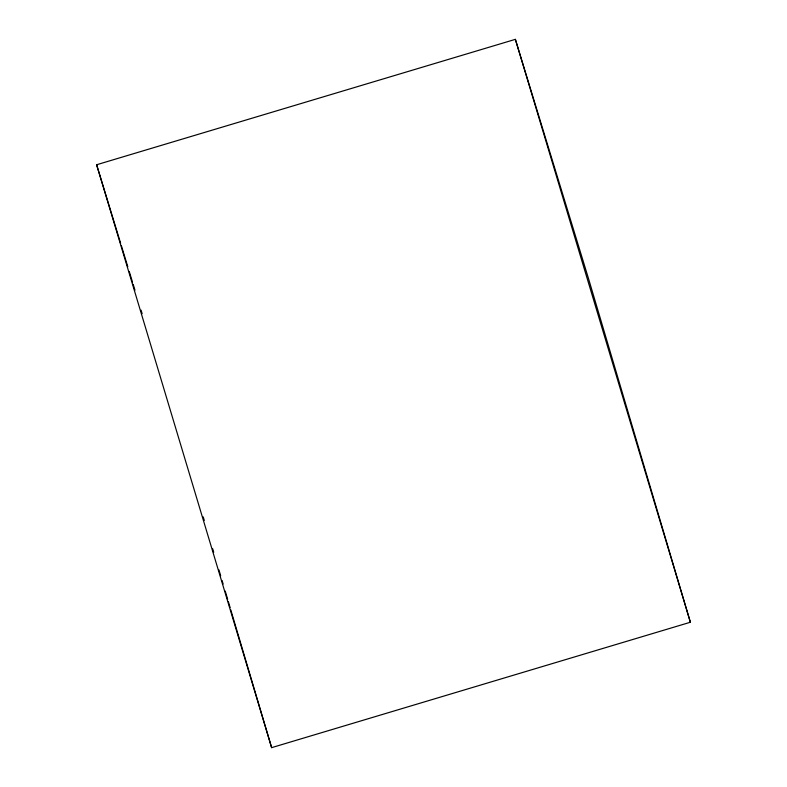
<?xml version="1.0" encoding="UTF-8"?>
<svg xmlns="http://www.w3.org/2000/svg" width="787" height="787" viewBox="0 0 787 787"><rect width="100%" height="100%" fill="white"/><g stroke="black" fill="none" stroke-linecap="round" stroke-linejoin="round"><path stroke-width="1.18" d="M96.624 164.758L515.367 39.35L588.489 278.519L690.376 622.242L271.633 747.65L96.624 164.758L120.637 243.311M121.355 245.652L127.799 266.754M129.235 271.446L132.462 281.992M133.18 284.343L134.97 290.206M141.07 310.137L142.142 313.649M515.367 39.35L690.376 622.242M203.243 516.931L204.286 520.463M212.667 548.716L213.71 552.248M218.943 569.906L220.685 575.789M222.082 580.491L223.134 584.023M225.23 591.086L227.669 599.33M228.368 601.681L230.109 607.574M230.807 609.925L271.633 747.65"/></g></svg>
